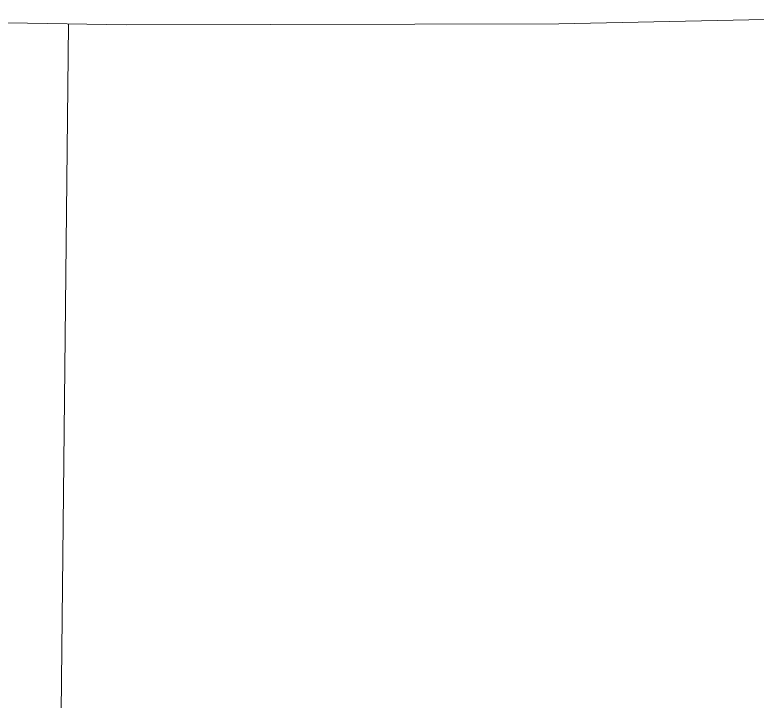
# Model space of a CAD drawing. Header units: inches. Extents: x 48 to 364, y 83 to 304.
# Drawn here: x 151.058 to 155.149, y 151.499 to 155.281 of the extents above; entities that cross this region are included whole.
import ezdxf

# ---------------------------------------------------------------- set-up
doc = ezdxf.new("R2010")
doc.units = ezdxf.units.IN
doc.header["$MEASUREMENT"] = 0
doc.layers.add('DIMS', color=7, linetype='Continuous')

# ---------------------------------------------------------------- blocks, each defined once
blk = doc.blocks.new('block 2002')
at = {"layer": 'DIMS', "color": 7, "lineweight": 18, "true_color": 0xffffff}
blk.add_lwpolyline([(149.2739, 155.2677), (151.6724, 155.2264)], dxfattribs=at)
blk = doc.blocks.new('block 2001')
at = {"layer": 'DIMS'}
blk.add_blockref('block 2002', (0, 0), dxfattribs=at)
blk = doc.blocks.new('block 2000')
at = {"layer": 'DIMS'}
blk.add_blockref('block 2001', (0, 0), dxfattribs=at)
blk = doc.blocks.new('block 2005')
at = {"layer": 'DIMS', "color": 7, "lineweight": 18, "true_color": 0xffffff}
blk.add_lwpolyline([(151.6724, 155.2264), (154.0564, 155.2312)], dxfattribs=at)
blk = doc.blocks.new('block 2004')
at = {"layer": 'DIMS'}
blk.add_blockref('block 2005', (0, 0), dxfattribs=at)
blk = doc.blocks.new('block 2003')
at = {"layer": 'DIMS'}
blk.add_blockref('block 2004', (0, 0), dxfattribs=at)
blk = doc.blocks.new('block 2008')
at = {"layer": 'DIMS', "color": 7, "lineweight": 18, "true_color": 0xffffff}
blk.add_lwpolyline([(154.0564, 155.2312), (156.4128, 155.2815)], dxfattribs=at)
blk = doc.blocks.new('block 2007')
at = {"layer": 'DIMS'}
blk.add_blockref('block 2008', (0, 0), dxfattribs=at)
blk = doc.blocks.new('block 2006')
at = {"layer": 'DIMS'}
blk.add_blockref('block 2007', (0, 0), dxfattribs=at)
blk = doc.blocks.new('block 4390')
at = {"layer": 'DIMS', "color": 7, "lineweight": 18, "true_color": 0xffffff}
blk.add_lwpolyline([(151.3541, 155.2291), (151.0581, 127.5033)], dxfattribs=at)
blk = doc.blocks.new('block 4389')
at = {"layer": 'DIMS'}
blk.add_blockref('block 4390', (0, 0), dxfattribs=at)
blk = doc.blocks.new('block 4388')
at = {"layer": 'DIMS'}
blk.add_blockref('block 4389', (0, 0), dxfattribs=at)

msp = doc.modelspace()

# ---------------------------------------------------------------- block references
at = {"layer": 'DIMS'}
for name in ['block 2000', 'block 2006', 'block 4388', 'block 2003']:
    msp.add_blockref(name, (0, 0), dxfattribs=at)

doc.saveas('drawing.dxf')
